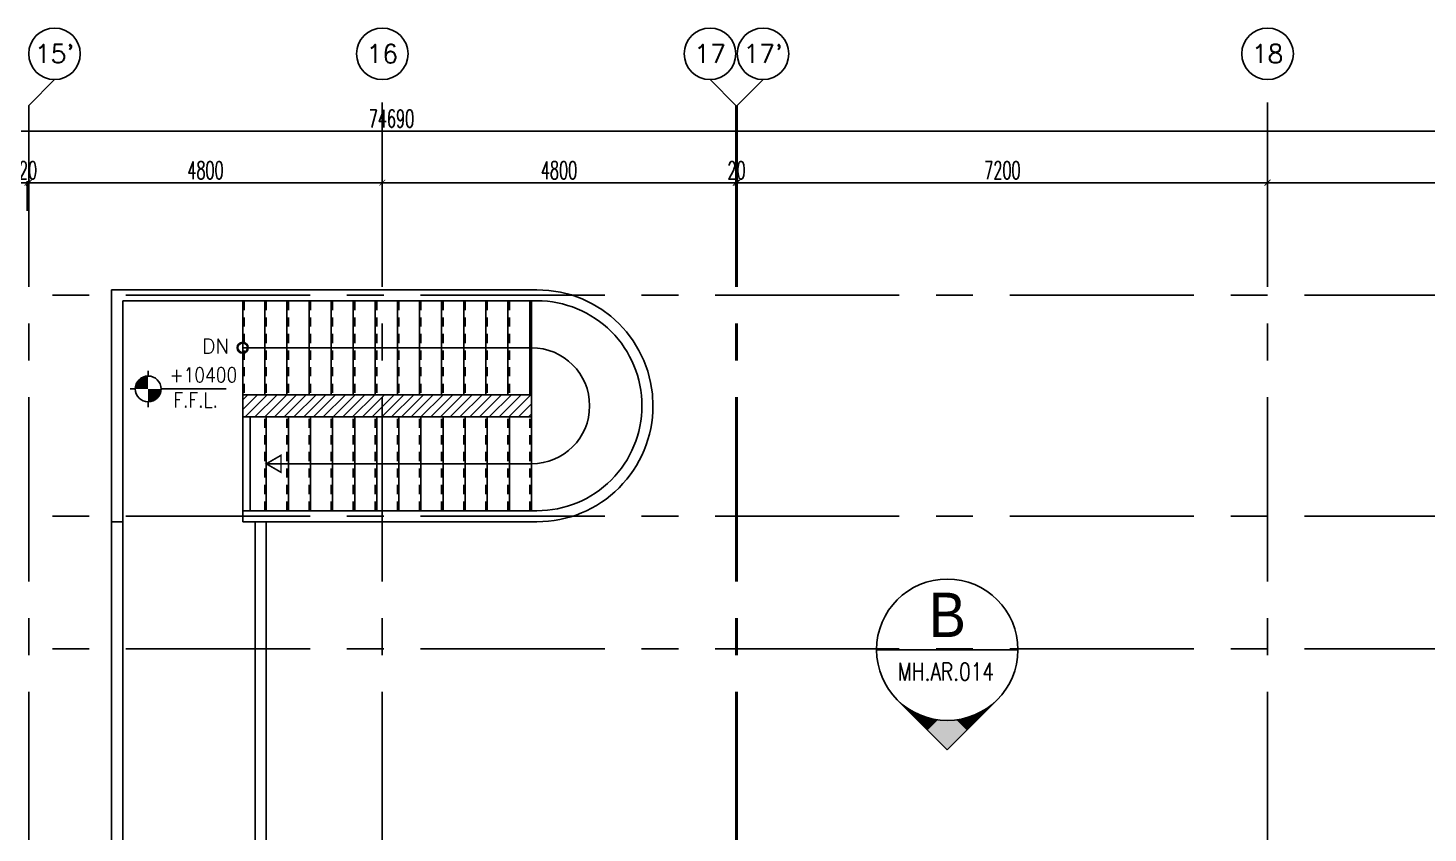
# Model space of a CAD drawing. Extents: x 88852.7 to 88945.7, y 39921.6 to 40001.1.
# Drawn here: x 88893.18 to 88912.19, y 39990.2 to 40001.13 of the extents above; entities that cross this region are included whole.
import ezdxf
from ezdxf.enums import TextEntityAlignment as Align

# ---------------------------------------------------------------- set-up
doc = ezdxf.new("R2010")
doc.units = 0
doc.header["$MEASUREMENT"] = 0
doc.header["$PDMODE"] = 34
for name, pattern in [('2DASHES', [1.7, 0.75, -0.25, 0.1, -0.25, 0.1, -0.25]), ('CENTERX2', [4, 2.5, -0.5, 0.5, -0.5]), ('HIDDEN2', [0.1875, 0.125, -0.0625])]:
    doc.linetypes.add(name, pattern=pattern)
doc.layers.get('0').update_dxf_attribs({"linetype": 'CONTINUOUS'})
doc.layers.get('DEFPOINTS').update_dxf_attribs({"linetype": 'CONTINUOUS'})
for name, color, linetype in [('AX-CR', 2, 'CONTINUOUS'), ('AX-DIM', 4, 'CONTINUOUS'), ('AX-TXT', 2, 'CONTINUOUS'), ('AXES', 11, 'CENTERX2'), ('Hatch', 11, 'CONTINUOUS'), ('IND-ES', 6, 'CONTINUOUS'), ('IND-ES-L', 6, '2DASHES'), ('IND-ES-TXT', 4, 'CONTINUOUS'), ('LEV-PL', 7, 'CONTINUOUS'), ('RM-NAME', 2, 'CONTINUOUS'), ('ROOF', 7, 'CONTINUOUS'), ('SEC-MRK', 7, 'CONTINUOUS'), ('STR', 7, 'CONTINUOUS'), ('TXT1', 2, 'CONTINUOUS'), ('WALL', 2, 'CONTINUOUS')]:
    doc.layers.add(name, color=color, linetype=linetype)
doc.styles.add('ROMANS', font='ROMANS.shx', dxfattribs={"width": 0.6})
doc.styles.add('S', font='ROMANS.SHX')
doc.styles.add('S5', font='simplex.shx', dxfattribs={"width": 0.77})
doc.styles.add('TTXT', font='swisse.ttf', dxfattribs={"width": 0.6})
doc.dimstyles.new('DIM-OUT', dxfattribs={"dimscale": 0, "dimtxt": 0.24, "dimasz": 0.08, "dimexe": 0.02, "dimexo": 0.02, "dimgap": 0.05, "dimtad": 1, "dimdec": 0, "dimlfac": 1000, "dimzin": 0, "dimdsep": 46, "dimtxsty": 'ROMANS', "dimblk1": 'ARCHTICK', "dimblk2": 'ARCHTICK', "dimsah": 1, "dimcen": 0.01, "dimdle": 0.08, "dimclrd": 4, "dimclre": 4, "dimclrt": 2, "dimadec": 0, "dimazin": 0, "dimtp": 2, "dimtm": 2, "dimtfac": 0.114286, "dimtdec": 0, "dimtix": 1, "dimtmove": 2, "dimatfit": 3, "dimldrblk": 'ARCHTICK', "dimfxl": 0, "dimtolj": 1, "dimtzin": 0, "dimarcsym": 0})

# ---------------------------------------------------------------- blocks, each defined once
blk = doc.blocks.new('_ARCHTICK')
at = {"color": 0, "linetype": 'ByBlock', "const_width": 0.15}
blk.add_lwpolyline([(-0.5, -0.5), (0.5, 0.5)], dxfattribs=at)
blk = doc.blocks.new('*D512')
at = {"layer": 'AX-DIM', "color": 4, "lineweight": -2}
for p, q in [((88860.69, 39999.728), (88935.54, 39999.728)), ((88860.77, 39995.09), (88860.77, 39999.748)), ((88935.46, 39987.57), (88935.46, 39999.748))]:
    blk.add_line(p, q, dxfattribs=at)
at = {"layer": 'DEFPOINTS', "color": 0}
for p in [(88935.46, 39999.728), (88860.77, 39995.07), (88935.46, 39987.55)]:
    blk.add_point(p, dxfattribs=at)
at = {"layer": 'AX-DIM', "color": 4, "lineweight": -2, "xscale": 0.08, "yscale": 0.08, "zscale": 0.08, "rotation": 180}
blk.add_blockref('_ARCHTICK', (88860.77, 39999.728), dxfattribs=at)
at = {"layer": 'AX-DIM', "color": 4, "lineweight": -2, "xscale": 0.08, "yscale": 0.08, "zscale": 0.08}
blk.add_blockref('_ARCHTICK', (88935.46, 39999.728), dxfattribs=at)
at = {"layer": 'AX-DIM', "color": 2, "insert": (88898.115, 39999.898), "char_height": 0.24, "attachment_point": 5, "style": 'ROMANS'}
blk.add_mtext('\\A1;74690', dxfattribs=at)
blk = doc.blocks.new('*D728')
at = {"layer": 'AX-DIM', "color": 4, "lineweight": -2}
for p, q in [((88902.79, 39999.028), (88902.71, 39999.028)), ((88902.79, 39998.648), (88902.79, 39999.048)), ((88902.79, 39999.028), (88902.81, 39999.028)), ((88902.81, 39998.648), (88902.81, 39999.048)), ((88902.81, 39999.028), (88902.89, 39999.028))]:
    blk.add_line(p, q, dxfattribs=at)
at = {"layer": 'DEFPOINTS', "color": 0}
for p in [(88902.81, 39999.028), (88902.79, 39998.628), (88902.81, 39998.628)]:
    blk.add_point(p, dxfattribs=at)
at = {"layer": 'AX-DIM', "color": 4, "lineweight": -2, "xscale": 0.08, "yscale": 0.08, "zscale": 0.08}
blk.add_blockref('_ARCHTICK', (88902.79, 39999.028), dxfattribs=at)
at = {"layer": 'AX-DIM', "color": 4, "lineweight": -2, "xscale": 0.08, "yscale": 0.08, "zscale": 0.08, "rotation": 180}
blk.add_blockref('_ARCHTICK', (88902.81, 39999.028), dxfattribs=at)
at = {"layer": 'AX-DIM', "color": 2, "insert": (88902.8, 39999.198), "char_height": 0.24, "attachment_point": 5, "style": 'ROMANS'}
blk.add_mtext('\\A1;20', dxfattribs=at)
blk = doc.blocks.new('*D729')
at = {"layer": 'AX-DIM', "color": 4, "lineweight": -2}
for p, q in [((88902.73, 39999.028), (88910.09, 39999.028)), ((88902.81, 39998.648), (88902.81, 39999.048)), ((88910.01, 39998.648), (88910.01, 39999.048))]:
    blk.add_line(p, q, dxfattribs=at)
at = {"layer": 'DEFPOINTS', "color": 0}
for p in [(88910.01, 39999.028), (88902.81, 39998.628), (88910.01, 39998.628)]:
    blk.add_point(p, dxfattribs=at)
at = {"layer": 'AX-DIM', "color": 4, "lineweight": -2, "xscale": 0.08, "yscale": 0.08, "zscale": 0.08, "rotation": 180}
blk.add_blockref('_ARCHTICK', (88902.81, 39999.028), dxfattribs=at)
at = {"layer": 'AX-DIM', "color": 4, "lineweight": -2, "xscale": 0.08, "yscale": 0.08, "zscale": 0.08}
blk.add_blockref('_ARCHTICK', (88910.01, 39999.028), dxfattribs=at)
at = {"layer": 'AX-DIM', "color": 2, "insert": (88906.41, 39999.198), "char_height": 0.24, "attachment_point": 5, "style": 'ROMANS'}
blk.add_mtext('\\A1;7200', dxfattribs=at)
blk = doc.blocks.new('*D730')
at = {"layer": 'AX-DIM', "color": 4, "lineweight": -2}
for p, q in [((88909.93, 39999.028), (88917.29, 39999.028)), ((88910.01, 39998.648), (88910.01, 39999.048)), ((88917.21, 39998.648), (88917.21, 39999.048))]:
    blk.add_line(p, q, dxfattribs=at)
at = {"layer": 'DEFPOINTS', "color": 0}
for p in [(88917.21, 39999.028), (88910.01, 39998.628), (88917.21, 39998.628)]:
    blk.add_point(p, dxfattribs=at)
at = {"layer": 'AX-DIM', "color": 4, "lineweight": -2, "xscale": 0.08, "yscale": 0.08, "zscale": 0.08, "rotation": 180}
blk.add_blockref('_ARCHTICK', (88910.01, 39999.028), dxfattribs=at)
at = {"layer": 'AX-DIM', "color": 4, "lineweight": -2, "xscale": 0.08, "yscale": 0.08, "zscale": 0.08}
blk.add_blockref('_ARCHTICK', (88917.21, 39999.028), dxfattribs=at)
at = {"layer": 'AX-DIM', "color": 2, "insert": (88913.61, 39999.198), "char_height": 0.24, "attachment_point": 5, "style": 'ROMANS'}
blk.add_mtext('\\A1;7200', dxfattribs=at)
blk = doc.blocks.new('*D731')
at = {"layer": 'AX-DIM', "color": 4, "lineweight": -2}
for p, q in [((88893.17, 39999.028), (88893.09, 39999.028)), ((88893.17, 39998.648), (88893.17, 39999.048)), ((88893.17, 39999.028), (88893.19, 39999.028)), ((88893.19, 39998.648), (88893.19, 39999.048)), ((88893.19, 39999.028), (88893.27, 39999.028))]:
    blk.add_line(p, q, dxfattribs=at)
at = {"layer": 'DEFPOINTS', "color": 0}
for p in [(88893.19, 39999.028), (88893.17, 39998.628), (88893.19, 39998.628)]:
    blk.add_point(p, dxfattribs=at)
at = {"layer": 'AX-DIM', "color": 4, "lineweight": -2, "xscale": 0.08, "yscale": 0.08, "zscale": 0.08}
blk.add_blockref('_ARCHTICK', (88893.17, 39999.028), dxfattribs=at)
at = {"layer": 'AX-DIM', "color": 4, "lineweight": -2, "xscale": 0.08, "yscale": 0.08, "zscale": 0.08, "rotation": 180}
blk.add_blockref('_ARCHTICK', (88893.19, 39999.028), dxfattribs=at)
at = {"layer": 'AX-DIM', "color": 2, "insert": (88893.18, 39999.198), "char_height": 0.24, "attachment_point": 5, "style": 'ROMANS'}
blk.add_mtext('\\A1;20', dxfattribs=at)
blk = doc.blocks.new('*D732')
at = {"layer": 'AX-DIM', "color": 4, "lineweight": -2}
for p, q in [((88893.11, 39999.028), (88898.07, 39999.028)), ((88893.19, 39998.648), (88893.19, 39999.048)), ((88897.99, 39998.648), (88897.99, 39999.048))]:
    blk.add_line(p, q, dxfattribs=at)
at = {"layer": 'DEFPOINTS', "color": 0}
for p in [(88897.99, 39999.028), (88893.19, 39998.628), (88897.99, 39998.628)]:
    blk.add_point(p, dxfattribs=at)
at = {"layer": 'AX-DIM', "color": 4, "lineweight": -2, "xscale": 0.08, "yscale": 0.08, "zscale": 0.08, "rotation": 180}
blk.add_blockref('_ARCHTICK', (88893.19, 39999.028), dxfattribs=at)
at = {"layer": 'AX-DIM', "color": 4, "lineweight": -2, "xscale": 0.08, "yscale": 0.08, "zscale": 0.08}
blk.add_blockref('_ARCHTICK', (88897.99, 39999.028), dxfattribs=at)
at = {"layer": 'AX-DIM', "color": 2, "insert": (88895.59, 39999.198), "char_height": 0.24, "attachment_point": 5, "style": 'ROMANS'}
blk.add_mtext('\\A1;4800', dxfattribs=at)
blk = doc.blocks.new('*D734')
at = {"layer": 'AX-DIM', "color": 4, "lineweight": -2}
for p, q in [((88885.89, 39999.028), (88893.25, 39999.028)), ((88885.97, 39998.648), (88885.97, 39999.048)), ((88893.17, 39998.648), (88893.17, 39999.048))]:
    blk.add_line(p, q, dxfattribs=at)
at = {"layer": 'DEFPOINTS', "color": 0}
for p in [(88893.17, 39999.028), (88885.97, 39998.628), (88893.17, 39998.628)]:
    blk.add_point(p, dxfattribs=at)
at = {"layer": 'AX-DIM', "color": 4, "lineweight": -2, "xscale": 0.08, "yscale": 0.08, "zscale": 0.08, "rotation": 180}
blk.add_blockref('_ARCHTICK', (88885.97, 39999.028), dxfattribs=at)
at = {"layer": 'AX-DIM', "color": 4, "lineweight": -2, "xscale": 0.08, "yscale": 0.08, "zscale": 0.08}
blk.add_blockref('_ARCHTICK', (88893.17, 39999.028), dxfattribs=at)
at = {"layer": 'AX-DIM', "color": 2, "insert": (88889.57, 39999.198), "char_height": 0.24, "attachment_point": 5, "style": 'ROMANS'}
blk.add_mtext('\\A1;7200', dxfattribs=at)
blk = doc.blocks.new('*D735')
at = {"layer": 'AX-DIM', "color": 4, "lineweight": -2}
for p, q in [((88897.91, 39999.028), (88902.87, 39999.028)), ((88897.99, 39998.648), (88897.99, 39999.048)), ((88902.79, 39998.648), (88902.79, 39999.048))]:
    blk.add_line(p, q, dxfattribs=at)
at = {"layer": 'DEFPOINTS', "color": 0}
for p in [(88902.79, 39999.028), (88897.99, 39998.628), (88902.79, 39998.628)]:
    blk.add_point(p, dxfattribs=at)
at = {"layer": 'AX-DIM', "color": 4, "lineweight": -2, "xscale": 0.08, "yscale": 0.08, "zscale": 0.08, "rotation": 180}
blk.add_blockref('_ARCHTICK', (88897.99, 39999.028), dxfattribs=at)
at = {"layer": 'AX-DIM', "color": 4, "lineweight": -2, "xscale": 0.08, "yscale": 0.08, "zscale": 0.08}
blk.add_blockref('_ARCHTICK', (88902.79, 39999.028), dxfattribs=at)
at = {"layer": 'AX-DIM', "color": 2, "insert": (88900.39, 39999.198), "char_height": 0.24, "attachment_point": 5, "style": 'ROMANS'}
blk.add_mtext('\\A1;4800', dxfattribs=at)
blk = doc.blocks.new('LEV1')
at = {"layer": 'LEV-PL'}
for p, q in [((0, 245), (0, 175)), ((-175, 0), (-245, 0)), ((175, 0), (1061, 0)), ((0, -175), (0, -245))]:
    blk.add_line(p, q, dxfattribs=at)
at = {"layer": 'LEV-PL', "const_width": 175}
for points in [[(-88, 0, -0.414214), (0, 88, -1)], [(88, 0, -0.414214), (0, -88, -1)]]:
    blk.add_lwpolyline(points, format="xyb", dxfattribs=at)
at = {"layer": 'LEV-PL'}
blk.add_circle((0, 0), 175, dxfattribs=at)
at = {"layer": 'LEV-PL', "color": 4, "style": 'S', "width": 0.85}
for tag, p in [('+0000', (646, 50)), ('F.F.L.', (646, -250))]:
    blk.add_attdef(tag, text='', height=200, dxfattribs=at).set_placement(p, align=Align.CENTER)
blk = doc.blocks.new('AXU')
at = {"layer": 'AX-CR'}
blk.add_circle((0, 350), 350, dxfattribs=at)
at = {"layer": 'AX-TXT', "style": 'ROMANS'}
blk.add_attdef('AX', text='', height=250, dxfattribs=at).set_placement((0, 350), align=Align.MIDDLE)
blk = doc.blocks.new('AR1-EL')
at = {"layer": 'IND-ES'}
for q in [(-566, 566), (566, 566)]:
    blk.add_line((0, 1131), q, dxfattribs=at)
for points in [[(0, 800), (0, 1131), (-104, 793), (-221, 910)], [(0, 800), (0, 1131), (104, 793), (221, 910)], [(-207, 773), (-283, 849), (-306, 739), (-349, 782)], [(-104, 793), (-221, 910), (-207, 773), (-283, 849)], [(104, 793), (221, 910), (207, 773), (283, 849)], [(207, 773), (283, 849), (306, 739), (349, 782)], [(-492, 640), (-487, 634), (-566, 566)], [(-400, 693), (-419, 712), (-487, 634), (-492, 640)], [(-306, 739), (-349, 782), (-400, 693), (-419, 712)], [(306, 739), (349, 782), (400, 693), (419, 712)], [(400, 693), (419, 712), (487, 634), (492, 640)], [(492, 640), (487, 634), (566, 566)]]:
    blk.add_solid(points, dxfattribs=at)

msp = doc.modelspace()

# ---------------------------------------------------------------- hatches: boundary and pattern name
at = {"layer": 'Hatch', "linetype": 'Continuous'}
h = msp.add_hatch(dxfattribs=at)
h.set_pattern_fill('ANSI31', color=256, scale=0.75, style=0)
h.paths.add_polyline_path([(88897.9903, 39996.1496), (88896.0955, 39996.1496), (88896.0955, 39995.8496), (88897.9903, 39995.8496)])
h.paths.add_polyline_path([(88900.0155, 39996.1496), (88897.9903, 39996.1496), (88897.9903, 39995.8496), (88900.0155, 39995.8496)])

# ---------------------------------------------------------------- linework, layer by layer
at = {"layer": 'AXES'}
for p, q in [((88893.1903, 40000.0779), (88893.5403, 40000.4279)), ((88897.9903, 39921.6153), (88897.9903, 40000.4279)), ((88902.7903, 40000.0779), (88902.4403, 40000.4279)), ((88902.8103, 40000.0779), (88903.1603, 40000.4279)), ((88910.0103, 39921.6153), (88910.0103, 40000.4279)), ((88893.1903, 39921.6153), (88893.1903, 40000.0779)), ((88902.7903, 39921.6153), (88902.7903, 40000.0779)), ((88902.8103, 39921.6153), (88902.8103, 40000.0779)), ((88945.0103, 39997.4996), (88876.9703, 39997.4996)), ((88945.0103, 39994.4996), (88876.9703, 39994.4996)), ((88945.0103, 39992.6996), (88876.9703, 39992.6996))]:
    msp.add_line(p, q, dxfattribs=at)
at = {"layer": 'IND-ES'}
msp.add_line((88904.7014, 39992.6872), (88906.6214, 39992.6872), dxfattribs=at)
msp.add_line((88904.7014, 39992.6872), (88906.6214, 39992.6872), dxfattribs=at)
at = {"layer": 'IND-ES-L', "linetype": 'ByBlock'}
msp.add_ellipse((88905.6614, 39992.6872), major_axis=(-0.96, -0.0001), ratio=0.9999999, start_param=-0.0000763, end_param=6.283109, dxfattribs=at)
at = {"layer": 'ROOF'}
for p, q in [((88896.0955, 39996.1496), (88896.0955, 39995.8496)), ((88900.0155, 39996.1496), (88896.0955, 39996.1496)), ((88900.0155, 39995.8496), (88900.0155, 39996.1496)), ((88900.0155, 39995.8496), (88896.0955, 39995.8496)), ((88896.0955, 39994.5746), (88896.0955, 39995.8496)), ((88896.1955, 39994.5746), (88896.1955, 39995.8496)), ((88894.3153, 39994.4246), (88894.3153, 39979.7496)), ((88894.4653, 39994.4246), (88894.4653, 39979.7496)), ((88896.2653, 39994.4246), (88896.2653, 39979.7496)), ((88896.4153, 39994.4246), (88896.4153, 39979.8496))]:
    msp.add_line(p, q, dxfattribs=at)
at = {"layer": 'STR'}
for p, q in [((88896.0955, 39997.4246), (88896.0955, 39996.1496)), ((88896.3955, 39997.4246), (88896.3955, 39996.1496)), ((88896.6955, 39997.4246), (88896.6955, 39996.1496)), ((88896.9955, 39997.4246), (88896.9955, 39996.1496)), ((88897.2955, 39997.4246), (88897.2955, 39996.1496)), ((88897.5955, 39997.4246), (88897.5955, 39996.1496)), ((88897.8955, 39997.4246), (88897.8955, 39996.1496)), ((88898.1955, 39997.4246), (88898.1955, 39996.1496)), ((88898.4955, 39997.4246), (88898.4955, 39996.1496)), ((88898.7955, 39997.4246), (88898.7955, 39996.1496)), ((88899.0955, 39997.4246), (88899.0955, 39996.1496)), ((88899.3955, 39997.4246), (88899.3955, 39996.1496)), ((88899.6955, 39997.4246), (88899.6955, 39996.1496)), ((88899.9955, 39997.4246), (88899.9955, 39996.1496)), ((88900.0155, 39997.4246), (88900.0155, 39996.1496)), ((88896.0955, 39996.7871), (88900.0179, 39996.7871)), ((88896.4155, 39994.5746), (88896.4155, 39995.8496)), ((88896.7155, 39994.5746), (88896.7155, 39995.8496)), ((88897.0155, 39994.5746), (88897.0155, 39995.8496)), ((88897.3155, 39994.5746), (88897.3155, 39995.8496)), ((88897.6155, 39994.5746), (88897.6155, 39995.8496)), ((88897.9155, 39994.5746), (88897.9155, 39995.8496)), ((88898.2155, 39994.5746), (88898.2155, 39995.8496)), ((88898.5155, 39994.5746), (88898.5155, 39995.8496)), ((88898.8155, 39994.5746), (88898.8155, 39995.8496)), ((88899.1155, 39994.5746), (88899.1155, 39995.8496)), ((88899.4155, 39994.5746), (88899.4155, 39995.8496)), ((88899.7155, 39994.5746), (88899.7155, 39995.8496)), ((88900.0155, 39994.5746), (88900.0155, 39995.8496)), ((88896.4155, 39995.2121), (88900.0179, 39995.2121))]:
    msp.add_line(p, q, dxfattribs=at)
at = {"layer": 'STR', "linetype": 'HIDDEN2'}
for p, q in [((88896.1155, 39997.4246), (88896.1155, 39996.1496)), ((88896.4155, 39997.4246), (88896.4155, 39996.1496)), ((88896.7155, 39997.4246), (88896.7155, 39996.1496)), ((88897.0155, 39997.4246), (88897.0155, 39996.1496)), ((88897.3155, 39997.4246), (88897.3155, 39996.1496)), ((88897.6155, 39997.4246), (88897.6155, 39996.1496)), ((88897.9155, 39997.4246), (88897.9155, 39996.1496)), ((88898.2155, 39997.4246), (88898.2155, 39996.1496)), ((88898.5155, 39997.4246), (88898.5155, 39996.1496)), ((88898.8155, 39997.4246), (88898.8155, 39996.1496)), ((88899.1155, 39997.4246), (88899.1155, 39996.1496)), ((88899.4155, 39997.4246), (88899.4155, 39996.1496)), ((88899.7155, 39997.4246), (88899.7155, 39996.1496)), ((88899.9955, 39997.4246), (88899.9955, 39996.1496)), ((88900.0155, 39997.4246), (88900.0155, 39996.1496)), ((88896.3955, 39994.5746), (88896.3955, 39995.8496)), ((88896.6955, 39994.5746), (88896.6955, 39995.8496)), ((88896.9955, 39994.5746), (88896.9955, 39995.8496)), ((88897.2955, 39994.5746), (88897.2955, 39995.8496)), ((88897.5955, 39994.5746), (88897.5955, 39995.8496)), ((88897.8955, 39994.5746), (88897.8955, 39995.8496)), ((88898.1955, 39994.5746), (88898.1955, 39995.8496)), ((88898.4955, 39994.5746), (88898.4955, 39995.8496)), ((88898.7955, 39994.5746), (88898.7955, 39995.8496)), ((88899.0955, 39994.5746), (88899.0955, 39995.8496)), ((88899.3955, 39994.5746), (88899.3955, 39995.8496)), ((88899.6955, 39994.5746), (88899.6955, 39995.8496)), ((88899.9955, 39994.5746), (88899.9955, 39995.8496))]:
    msp.add_line(p, q, dxfattribs=at)
at = {"layer": 'STR', "const_width": 0.0215}
msp.add_lwpolyline([(88896.6153, 39995.3275), (88896.6153, 39995.0966), (88896.4153, 39995.2121)], close=True, dxfattribs=at)
at = {"layer": 'STR'}
for radius in [0.075, 0.065]:
    msp.add_circle((88896.0955, 39996.7871), radius, dxfattribs=at)
msp.add_arc((88900.0179, 39995.9996), 0.7875, 270, 90, dxfattribs=at)
at = {"layer": 'WALL'}
for p, q in [((88894.3153, 39997.5746), (88894.3153, 39994.4246)), ((88900.0908, 39997.5746), (88894.3153, 39997.5746)), ((88894.4653, 39997.4246), (88894.4653, 39994.4246)), ((88900.0908, 39997.4246), (88894.4653, 39997.4246)), ((88900.0908, 39994.5746), (88896.0955, 39994.5746)), ((88896.0955, 39994.5746), (88896.0955, 39994.4246)), ((88894.4653, 39994.4246), (88894.3153, 39994.4246)), ((88900.0908, 39994.4246), (88896.0955, 39994.4246))]:
    msp.add_line(p, q, dxfattribs=at)
for radius, start, end in [(1.575, 0, 90), (1.425, 0, 90.00002), (1.575, 269.99997, 0), (1.425, 269.99997, 0)]:
    msp.add_arc((88900.0908, 39995.9996), radius, start, end, dxfattribs=at)

# ---------------------------------------------------------------- block references
at = {"layer": 'AXES', "xscale": 0.001, "yscale": 0.001, "zscale": 0.001}
for p, values in [((88893.5403, 40000.4279), {'AX': "15'"}), ((88897.9903, 40000.4279), {'AX': '16'}), ((88902.4403, 40000.4279), {'AX': '17'}), ((88903.1603, 40000.4279), {'AX': "17'"}), ((88910.0103, 40000.4279), {'AX': '18'})]:
    msp.add_blockref('AXU', p, dxfattribs=at).add_auto_attribs(values)
at = {"layer": 'LEV-PL'}
ref = msp.add_blockref('LEV1', (88894.811, 39996.228), dxfattribs=dict(at, xscale=0.001, yscale=0.001, zscale=0.001))
ref.add_attrib('F.F.L.', 'F.F.L.', dxfattribs={"color": 4, "height": 0.2, "style": 'S', "width": 0.85}).set_placement((88895.4571, 39995.978), align=Align.CENTER)
ref.add_attrib('+0000', '+10400', dxfattribs={"color": 4, "height": 0.2, "style": 'S', "width": 0.85}).set_placement((88895.5617, 39996.3183), align=Align.CENTER)
at = {"layer": 'SEC-MRK', "color": 1, "zscale": 0.0012, "rotation": 180}
for xscale, yscale in [(0.001200000056996942, 0.001199999984237365), (0.001199999998789281, 0.001199999998789281)]:
    msp.add_blockref('AR1-EL', (88905.6614, 39992.6872), dxfattribs=dict(at, xscale=xscale, yscale=yscale))

# ---------------------------------------------------------------- texts
at = {"layer": 'IND-ES-TXT', "color": 2, "style": 'S5', "width": 0.77}
msp.add_attdef('MH.AR.014', text='AR02', height=0.24, dxfattribs=at).set_placement((88905.6431, 39992.3902), align=Align.MIDDLE)
at = {"layer": 'RM-NAME', "style": 'ROMANS'}
msp.add_text('DN', height=0.2, dxfattribs=at).set_placement((88895.7272, 39996.8089), align=Align.MIDDLE)
at = {"layer": 'TXT1', "color": 6, "style": 'TTXT', "width": 0.9}
msp.add_attdef('B', text='C', height=0.6018, dxfattribs=at).set_placement((88905.6626, 39992.8606), align=Align.CENTER)

# ---------------------------------------------------------------- dimensions: what is measured, and where the dimension line sits
at = {"layer": 'AX-DIM'}
for base, p1, p2, picture, middle in [((88935.4603, 39999.7279), (88860.7703, 39995.0699), (88935.4603, 39987.5496), '*D512', (88898.1153, 39999.8979)), ((88893.1703, 39999.0279), (88885.9703, 39998.6279), (88893.1703, 39998.6279), '*D734', (88889.5703, 39999.1979)), ((88893.1903, 39999.0279), (88893.1703, 39998.6279), (88893.1903, 39998.6279), '*D731', (88893.1803, 39999.1979)), ((88897.9903, 39999.0279), (88893.1903, 39998.6279), (88897.9903, 39998.6279), '*D732', (88895.5903, 39999.1979)), ((88902.7903, 39999.0279), (88897.9903, 39998.6279), (88902.7903, 39998.6279), '*D735', (88900.3903, 39999.1979)), ((88902.8103, 39999.0279), (88902.7903, 39998.6279), (88902.8103, 39998.6279), '*D728', (88902.8003, 39999.1979)), ((88910.0103, 39999.0279), (88902.8103, 39998.6279), (88910.0103, 39998.6279), '*D729', (88906.4103, 39999.1979)), ((88917.2103, 39999.0279), (88910.0103, 39998.6279), (88917.2103, 39998.6279), '*D730', (88913.6103, 39999.1979))]:
    dim = msp.add_linear_dim(base=base, p1=p1, p2=p2, dimstyle='DIM-OUT', override={"dimscale": 1}, dxfattribs=at)
    dim.commit()
    dim.dimension.update_dxf_attribs({"geometry": picture, "text_midpoint": middle})

doc.saveas('drawing.dxf')
